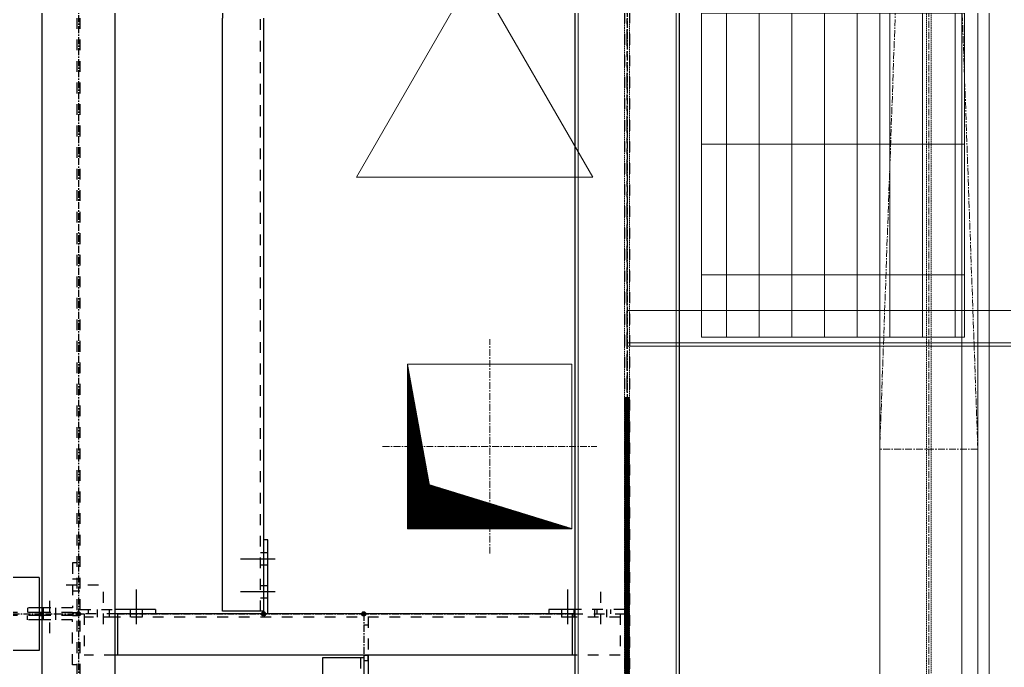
# Model space of a CAD drawing. Header units: inches. Extents: x 209270 to 234360, y -180214 to -150194.
# Drawn here: x 227405 to 229199, y -164461 to -163282 of the extents above; entities that cross this region are included whole.
import ezdxf

# ---------------------------------------------------------------- set-up
doc = ezdxf.new("R2010")
doc.units = ezdxf.units.IN
doc.header["$LTSCALE"] = 10
doc.header["$MEASUREMENT"] = 0
for name, pattern in [('CENTER', [2, 1.25, -0.25, 0.25, -0.25]), ('DXK_LINE_DOT2', [3.9198, 1.9599, -1.9599]), ('DXK_LINE_DOT5', [7.8785, 2.979, -0.9799, 0.9799, -0.9799, 0.9799, -0.9799]), ('HIDDEN', [0.375, 0.25, -0.125])]:
    doc.linetypes.add(name, pattern=pattern)
doc.layers.get('0').update_dxf_attribs({"color": 1})
for name, color, linetype in [('_STR_0', 5, 'Continuous'), ('_STR_1', 5, 'Continuous'), ('_STR_2', 5, 'Continuous'), ('_STR_4', 5, 'Continuous')]:
    doc.layers.add(name, color=color, linetype=linetype)
for name, color, linetype, lineweight in [('All Bought', 1, 'Continuous', 9), ('CEN', 1, 'CENTER', 9), ('CIVIL', 1, 'Continuous', 9), ('DIM', 1, 'Continuous', 13), ('DIM.', 1, 'Continuous', 13), ('handrail', 1, 'FENCELINE1', 9), ('HIDDEN', 1, 'HIDDEN', 9), ('MAIN OBJECT', 1, 'Continuous', 18), ('REV-C', 1, 'Continuous', 18), ('Sheeting', 1, 'Continuous', 0)]:
    doc.layers.add(name, color=color, linetype=linetype, lineweight=lineweight)
doc.linetypes.add('FENCELINE1', pattern='A,0.25,-0.1,[133,arial.ttf,S=0.1,R=0,X=-0.1,Y=0],-0.1,1', length=1.45)

# ---------------------------------------------------------------- blocks, each defined once
blk = doc.blocks.new('A$C9du6586tt')
at = {"layer": 'CEN'}
for p, q in [((89.4, 2500), (-89.4, -2500)), ((89.4, -2500), (-89.4, 2500))]:
    blk.add_line(p, q, dxfattribs=at)
blk.add_lwpolyline([(89.4, 2500), (89.4, -2500), (-89.4, -2500), (-89.4, 2500)], close=True, dxfattribs=at)
blk = doc.blocks.new('A$Cdc69ee36')
h = blk.add_hatch()
h.set_pattern_fill('GRATE', color=256, scale=75, angle=90)
h.set_pattern_definition([(89.999995, (-345791.23, -616422.02), (-59.53125, 5.6e-06), []), (179.999995, (-345791.23, -616422.02), (-2e-05, -238.125), [])])
h.paths.add_polyline_path([(-479.1, -1), (0, -1), (0, 779), (-479.1, 779)])
blk.add_lwpolyline([(-479.1, -1), (0, -1), (0, 779), (-479.1, 779)], close=True)
blk = doc.blocks.new('A$C6fbGUTRUTRU')
at = {"layer": 'CIVIL'}
h = blk.add_hatch(dxfattribs=at)
h.set_pattern_fill('ANSI31', color=256, scale=2, angle=-180)
h.set_pattern_definition([(225, (2577906.62119, -340569.72095), (0.176776695297, -0.176776695297), [])])
h.paths.add_polyline_path([(-150, -150), (-110, 70), (150, 150), (-150, 150)])
at = {"layer": 'CEN'}
for points in [[(0, 195.2), (0, -195.2)], [(-195.2, 0), (195.2, 0)]]:
    blk.add_lwpolyline(points, dxfattribs=at)
at = {"layer": 'CIVIL'}
blk.add_lwpolyline([(-150, -150), (150, -150), (150, 150), (-150, 150)], close=True, dxfattribs=at)
blk.add_lwpolyline([(-150, -150), (-110, 70), (150, 150)], dxfattribs=at)
blk = doc.blocks.new('A$Ca106b763')
at = {"layer": 'REV-C'}
blk.add_lwpolyline([(0, 373.2), (-215.5, 0), (215.5, 0)], close=True, dxfattribs=at)
blk = doc.blocks.new('GridLine-116860372-154899 - 114867')
at = {"layer": '_STR_2', "linetype": 'DXK_LINE_DOT5'}
blk.add_line((228511.9, -166678), (228511.9, -163663.7), dxfattribs=at)
blk = doc.blocks.new('GridLine-116860372-116904 - 114867')
at = {"layer": '_STR_2', "linetype": 'DXK_LINE_DOT5'}
blk.add_line((228511.9, -165456.7), (228511.9, -153291), dxfattribs=at)
blk = doc.blocks.new('Bolt-116860372-115338 - 114867')
at = {"layer": '_STR_1', "linetype": 'DXK_LINE_DOT2'}
for p, q in [((227501, -164299.8), (227509, -164299.8)), ((227509, -164299.8), (227514.7, -164299.8)), ((227489.9, -164310.8), (227552.9, -164310.8)), ((227501, -164321.8), (227509, -164321.8)), ((227509, -164321.8), (227514.7, -164321.8))]:
    blk.add_line(p, q, dxfattribs=at)
blk = doc.blocks.new('Bolt-116860372-115841 - 114867')
at = {"layer": '_STR_2', "linetype": 'Continuous'}
for p, q in [((227870.4, -164263.7), (227807.4, -164263.7)), ((227849.4, -164252.7), (227843.7, -164252.7)), ((227857.4, -164252.7), (227849.4, -164252.7)), ((227849.4, -164274.7), (227843.7, -164274.7)), ((227857.4, -164274.7), (227849.4, -164274.7)), ((227870.4, -164323.7), (227807.4, -164323.7)), ((227849.4, -164312.7), (227843.7, -164312.7)), ((227857.4, -164312.7), (227849.4, -164312.7)), ((227849.4, -164334.7), (227843.7, -164334.7)), ((227857.4, -164334.7), (227849.4, -164334.7))]:
    blk.add_line(p, q, dxfattribs=at)
blk = doc.blocks.new('Part-116860372-114999 - 114867')
at = {"layer": '_STR_1', "linetype": 'DXK_LINE_DOT2'}
for p, q in [((227509, -162965), (227509, -165285.5)), ((227514.7, -162965), (227514.7, -165285.5))]:
    blk.add_line(p, q, dxfattribs=at)
at = {"layer": '_STR_2', "linetype": 'Continuous'}
for p, q in [((227445.3, -163048.7), (227445.3, -165290.5)), ((227578.5, -163036.5), (227578.5, -165290.5))]:
    blk.add_line(p, q, dxfattribs=at)
at = {"layer": '_STR_4', "linetype": 'CENTER'}
blk.add_line((227511.9, -162953.7), (227511.9, -165363.7), dxfattribs=at)
blk = doc.blocks.new('Part-116860372-115005 - 114867')
at = {"layer": '_STR_1', "linetype": 'DXK_LINE_DOT2'}
for p, q in [((228507.2, -158643), (228507.2, -165057.7)), ((228516.6, -158643), (228516.6, -165057.7))]:
    blk.add_line(p, q, dxfattribs=at)
at = {"layer": '_STR_2', "linetype": 'Continuous'}
for p, q in [((228416.9, -163048.7), (228416.9, -164553.7)), ((228606.9, -163048.6), (228606.9, -165057.7))]:
    blk.add_line(p, q, dxfattribs=at)
at = {"layer": '_STR_4', "linetype": 'CENTER'}
blk.add_line((228511.9, -158363.7), (228511.9, -165363.7), dxfattribs=at)
blk = doc.blocks.new('Part-116860372-115019 - 114867')
at = {"layer": '_STR_4', "linetype": 'Continuous'}
for points in [[(226511.9, -164367.7, -1), (226511.9, -164359.7, -1)], [(227511.9, -164367.7, -1), (227511.9, -164359.7, -1)]]:
    blk.add_hatch(color=256, dxfattribs=at).paths.add_polyline_path(points)
at = {"layer": '_STR_1', "linetype": 'DXK_LINE_DOT2'}
for p, q in [((227136.8, -164297.1), (226786.8, -164297.1)), ((226522.7, -164360.8), (226522.7, -164366.5)), ((226578.5, -164360.8), (226522.7, -164360.8)), ((226578.5, -164366.5), (226522.7, -164366.5)), ((227440.3, -164360.8), (226583.5, -164360.8)), ((227440.3, -164366.5), (226583.5, -164366.5)), ((227501, -164360.8), (227445.3, -164360.8)), ((227501, -164366.5), (227445.3, -164366.5)), ((227501, -164360.8), (227501, -164366.5)), ((227136.8, -164430.3), (226786.8, -164430.3))]:
    blk.add_line(p, q, dxfattribs=at)
at = {"layer": '_STR_2', "linetype": 'Continuous'}
for p, q in [((226583.5, -164297.1), (226583.5, -164430.3)), ((226786.8, -164297.1), (226583.5, -164297.1)), ((227440.3, -164297.1), (227136.8, -164297.1)), ((227440.3, -164297.1), (227440.3, -164430.3)), ((226583.5, -164360.8), (226578.5, -164360.8)), ((226583.5, -164366.5), (226578.5, -164366.5)), ((227445.3, -164360.8), (227440.3, -164360.8)), ((227445.3, -164366.5), (227440.3, -164366.5)), ((226786.8, -164430.3), (226583.5, -164430.3)), ((227440.3, -164430.3), (227136.8, -164430.3))]:
    blk.add_line(p, q, dxfattribs=at)
at = {"layer": '_STR_4', "linetype": 'CENTER'}
blk.add_line((226511.9, -164363.7), (227511.9, -164363.7), dxfattribs=at)
at = {"layer": '_STR_4', "linetype": 'Continuous'}
for centre in [(226511.9, -164363.7), (227511.9, -164363.7)]:
    blk.add_circle(centre, 4, dxfattribs=at)
blk = doc.blocks.new('Part-116860372-115027 - 114867')
at = {"layer": '_STR_4', "linetype": 'Continuous'}
for points in [[(227511.9, -164367.7, -1), (227511.9, -164359.7, -1)], [(228511.9, -164367.7, -1), (228511.9, -164359.7, -1)]]:
    blk.add_hatch(color=256, dxfattribs=at).paths.add_polyline_path(points)
at = {"layer": '_STR_1', "linetype": 'DXK_LINE_DOT2'}
for p, q in [((227522.7, -164363.7), (227522.7, -164438.7)), ((227583.5, -164363.7), (227522.7, -164363.7)), ((227578.5, -164369.4), (227522.7, -164369.4)), ((228411.9, -164369.4), (227583.5, -164369.4)), ((228411.9, -164363.7), (228499.2, -164363.7)), ((228499.2, -164369.4), (228416.9, -164369.4)), ((228499.2, -164363.7), (228499.2, -164438.7)), ((227578.5, -164438.7), (227522.7, -164438.7)), ((228499.2, -164438.7), (228416.9, -164438.7))]:
    blk.add_line(p, q, dxfattribs=at)
at = {"layer": '_STR_2', "linetype": 'Continuous'}
for p, q in [((227583.5, -164369.4), (227578.5, -164369.4)), ((228411.9, -164363.7), (227583.5, -164363.7)), ((227583.5, -164438.7), (227583.5, -164363.7)), ((228411.9, -164363.7), (228411.9, -164438.7)), ((228416.9, -164369.4), (228411.9, -164369.4)), ((228416.9, -164438.7), (227578.5, -164438.7))]:
    blk.add_line(p, q, dxfattribs=at)
at = {"layer": '_STR_4', "linetype": 'CENTER'}
for p, q in [((227511.9, -164363.7), (227522.7, -164363.7)), ((227583.5, -164363.7), (228411.9, -164363.7)), ((228499.2, -164363.7), (228511.9, -164363.7))]:
    blk.add_line(p, q, dxfattribs=at)
at = {"layer": '_STR_4', "linetype": 'Continuous'}
for centre in [(227511.9, -164363.7), (228511.9, -164363.7)]:
    blk.add_circle(centre, 4, dxfattribs=at)
blk = doc.blocks.new('Part-116860372-115028 - 114867')
at = {"layer": '_STR_4', "linetype": 'Continuous'}
for points in [[(228031.9, -164367.7, -1), (228031.9, -164359.7, -1)], [(228031.9, -165367.7, -1), (228031.9, -165359.7, -1)]]:
    blk.add_hatch(color=256, dxfattribs=at).paths.add_polyline_path(points)
at = {"layer": '_STR_1', "linetype": 'DXK_LINE_DOT2'}
for p, q in [((228026.2, -164443.7), (228026.2, -165285.5)), ((228031.9, -164553.7), (228031.9, -165033.7)), ((227956.9, -165290.5), (227956.9, -165352.5)), ((228026.2, -165290.5), (228026.2, -165352.5)), ((228031.9, -165285.5), (228031.9, -165352.5)), ((228031.9, -165352.5), (227956.9, -165352.5))]:
    blk.add_line(p, q, dxfattribs=at)
at = {"layer": '_STR_2', "linetype": 'Continuous'}
for p, q in [((227956.9, -164443.7), (227956.9, -165290.5)), ((228031.9, -164443.7), (227956.9, -164443.7)), ((228031.9, -164443.7), (228031.9, -164553.7)), ((228031.9, -165033.7), (228031.9, -165285.5)), ((227956.9, -165285.5), (228031.9, -165285.5)), ((228026.2, -165285.5), (228026.2, -165290.5))]:
    blk.add_line(p, q, dxfattribs=at)
at = {"layer": '_STR_4', "linetype": 'CENTER'}
for p, q in [((228031.9, -164363.7), (228031.9, -164553.7)), ((228031.9, -165033.7), (228031.9, -165285.5)), ((228031.9, -165352.5), (228031.9, -165363.7))]:
    blk.add_line(p, q, dxfattribs=at)
at = {"layer": '_STR_4', "linetype": 'Continuous'}
for centre in [(228031.9, -164363.7), (228031.9, -165363.7)]:
    blk.add_circle(centre, 4, dxfattribs=at)
blk = doc.blocks.new('Part-116860372-115101 - 114867')
at = {"layer": '_STR_4', "linetype": 'Continuous'}
for points in [[(227849.4, -162957.7, -1), (227849.4, -162949.7, -1)], [(227849.4, -164367.7, -1), (227849.4, -164359.7, -1)]]:
    blk.add_hatch(color=256, dxfattribs=at).paths.add_polyline_path(points)
at = {"layer": '_STR_1', "linetype": 'DXK_LINE_DOT2'}
for p, q in [((227849.4, -162965), (227774.4, -162965)), ((227774.4, -162965), (227774.4, -163041.5)), ((227843.7, -162965), (227843.7, -163036.5)), ((227849.4, -162965), (227849.4, -163164.7)), ((227843.7, -164358.7), (227843.7, -163041.5)), ((227774.4, -163148.7), (227774.4, -163278.7)), ((227849.4, -163164.7), (227849.4, -163278.7))]:
    blk.add_line(p, q, dxfattribs=at)
at = {"layer": '_STR_2', "linetype": 'Continuous'}
for p, q in [((227774.4, -163036.5), (227774.4, -163148.7)), ((227849.4, -163041.5), (227774.4, -163041.5)), ((227843.7, -163036.5), (227843.7, -163041.5)), ((227849.4, -163041.5), (227849.4, -163148.7)), ((227774.4, -164358.7), (227774.4, -163278.7)), ((227849.4, -163278.7), (227849.4, -164358.7)), ((227849.4, -164358.7), (227774.4, -164358.7))]:
    blk.add_line(p, q, dxfattribs=at)
at = {"layer": '_STR_4', "linetype": 'CENTER'}
for p, q in [((227849.4, -162953.7), (227849.4, -162965)), ((227849.4, -163278.7), (227849.4, -164363.7))]:
    blk.add_line(p, q, dxfattribs=at)
at = {"layer": '_STR_4', "linetype": 'Continuous'}
for centre in [(227849.4, -162953.7), (227849.4, -164363.7)]:
    blk.add_circle(centre, 4, dxfattribs=at)
blk = doc.blocks.new('Part-116860372-115323 - 114867')
at = {"layer": '_STR_1', "linetype": 'DXK_LINE_DOT2'}
for p, q in [((227419, -164374.5), (227419, -164366.5)), ((227440.3, -164374.5), (227419, -164374.5)), ((227440.3, -164366.5), (227445.3, -164366.5)), ((227501, -164374.5), (227445.3, -164374.5)), ((227501, -164366.5), (227509, -164366.5)), ((227501, -164456.5), (227501, -164374.5)), ((227509, -164456.5), (227501, -164456.5))]:
    blk.add_line(p, q, dxfattribs=at)
at = {"layer": '_STR_2', "linetype": 'Continuous'}
blk.add_line((227445.3, -164374.5), (227440.3, -164374.5), dxfattribs=at)
blk = doc.blocks.new('Part-116860372-115324 - 114867')
at = {"layer": '_STR_1', "linetype": 'DXK_LINE_DOT2'}
for p, q in [((227509, -164270.8), (227501, -164270.8)), ((227501, -164270.8), (227501, -164352.8)), ((227419, -164352.8), (227419, -164360.8)), ((227440.3, -164352.8), (227419, -164352.8)), ((227501, -164352.8), (227445.3, -164352.8)), ((227440.3, -164360.8), (227445.3, -164360.8)), ((227501, -164360.8), (227509, -164360.8))]:
    blk.add_line(p, q, dxfattribs=at)
at = {"layer": '_STR_2', "linetype": 'Continuous'}
blk.add_line((227445.3, -164352.8), (227440.3, -164352.8), dxfattribs=at)
blk = doc.blocks.new('Bolt-116860372-115325 - 114867')
at = {"layer": '_STR_1', "linetype": 'DXK_LINE_DOT2'}
for p, q in [((227459, -164339.8), (227459, -164407.8)), ((227448, -164352.8), (227448, -164360.8)), ((227470, -164352.8), (227470, -164360.8)), ((227448, -164360.8), (227448, -164366.5)), ((227448, -164366.5), (227448, -164374.5)), ((227470, -164360.8), (227470, -164366.5)), ((227470, -164366.5), (227470, -164374.5))]:
    blk.add_line(p, q, dxfattribs=at)
blk = doc.blocks.new('Bolt-116860372-115831 - 114867')
at = {"layer": '_STR_1', "linetype": 'DXK_LINE_DOT2'}
for p, q in [((228464.2, -164382.4), (228464.2, -164319.4)), ((228453.2, -164363.7), (228453.2, -164355.7)), ((228475.2, -164363.7), (228475.2, -164355.7)), ((228453.2, -164369.4), (228453.2, -164363.7)), ((228475.2, -164369.4), (228475.2, -164363.7))]:
    blk.add_line(p, q, dxfattribs=at)
at = {"layer": '_STR_2', "linetype": 'Continuous'}
for p, q in [((228404.2, -164382.4), (228404.2, -164319.4)), ((228393.2, -164363.7), (228393.2, -164355.7)), ((228415.2, -164363.7), (228415.2, -164355.7)), ((228393.2, -164369.4), (228393.2, -164363.7)), ((228415.2, -164369.4), (228415.2, -164363.7))]:
    blk.add_line(p, q, dxfattribs=at)
blk = doc.blocks.new('Part-116860372-115835 - 114867')
at = {"layer": '_STR_1', "linetype": 'DXK_LINE_DOT2'}
for p, q in [((228039.9, -164369.4), (228039.9, -164438.7)), ((228039.9, -164384.3), (228031.9, -164384.3)), ((228031.9, -164438.7), (228039.9, -164438.7)), ((228039.9, -164448.7), (228039.9, -164440.6)), ((228039.9, -164523.7), (228031.9, -164523.7)), ((228039.9, -164538.7), (228039.9, -164573.7)), ((228039.9, -164573.7), (228031.9, -164573.7))]:
    blk.add_line(p, q, dxfattribs=at)
at = {"layer": '_STR_2', "linetype": 'Continuous'}
for p, q in [((228031.9, -164438.7), (228031.9, -164442.8)), ((228031.9, -164442.8), (228031.9, -164443.7)), ((228031.9, -164448.7), (228039.9, -164448.7)), ((228039.9, -164438.7), (228039.9, -164439.2)), ((228039.9, -164439.2), (228039.9, -164448.7)), ((228039.9, -164448.7), (228039.9, -164538.7))]:
    blk.add_line(p, q, dxfattribs=at)
blk = doc.blocks.new('Part-116860372-115828 - 114867')
at = {"layer": '_STR_1', "linetype": 'DXK_LINE_DOT2'}
for p, q in [((227514.7, -164355.7), (227578.5, -164355.7)), ((227529.7, -164355.7), (227529.7, -164363.7)), ((227578.5, -164355.7), (227578.5, -164363.7))]:
    blk.add_line(p, q, dxfattribs=at)
at = {"layer": '_STR_2', "linetype": 'Continuous'}
for p, q in [((227652.7, -164355.7), (227578.5, -164355.7)), ((227652.7, -164355.7), (227652.7, -164363.7)), ((227583.5, -164363.7), (227578.5, -164363.7))]:
    blk.add_line(p, q, dxfattribs=at)
blk = doc.blocks.new('Part-116860372-115829 - 114867')
at = {"layer": '_STR_1', "linetype": 'DXK_LINE_DOT2'}
for p, q in [((228507.2, -164355.7), (228416.9, -164355.7)), ((228457.2, -164363.7), (228457.2, -164355.7)), ((228482.2, -164363.7), (228482.2, -164355.7)), ((228507.2, -164355.7), (228507.2, -164363.7))]:
    blk.add_line(p, q, dxfattribs=at)
at = {"layer": '_STR_2', "linetype": 'Continuous'}
for p, q in [((228416.9, -164355.7), (228369.2, -164355.7)), ((228369.2, -164355.7), (228369.2, -164363.7)), ((228416.9, -164363.7), (228411.9, -164363.7))]:
    blk.add_line(p, q, dxfattribs=at)
blk = doc.blocks.new('Bolt-116860372-115830 - 114867')
at = {"layer": '_STR_1', "linetype": 'DXK_LINE_DOT2'}
for p, q in [((227557.7, -164382.4), (227557.7, -164319.4)), ((227546.7, -164363.7), (227546.7, -164355.7)), ((227568.7, -164363.7), (227568.7, -164355.7)), ((227546.7, -164369.4), (227546.7, -164363.7)), ((227568.7, -164369.4), (227568.7, -164363.7))]:
    blk.add_line(p, q, dxfattribs=at)
at = {"layer": '_STR_2', "linetype": 'Continuous'}
for p, q in [((227617.7, -164382.4), (227617.7, -164319.4)), ((227606.7, -164363.7), (227606.7, -164355.7)), ((227628.7, -164363.7), (227628.7, -164355.7)), ((227606.7, -164369.4), (227606.7, -164363.7)), ((227628.7, -164369.4), (227628.7, -164363.7))]:
    blk.add_line(p, q, dxfattribs=at)
blk = doc.blocks.new('Part-116860372-115840 - 114867')
at = {"layer": '_STR_2', "linetype": 'Continuous'}
for p, q in [((227857.4, -164228.7), (227849.4, -164228.7)), ((227857.4, -164363.7), (227857.4, -164228.7)), ((227849.4, -164358.7), (227849.4, -164363.7))]:
    blk.add_line(p, q, dxfattribs=at)

msp = doc.modelspace()

# ---------------------------------------------------------------- linework, layer by layer
at = {"layer": 'CEN'}
msp.add_line((229061.8, -155263.7), (229061.8, -165259.3), dxfattribs=at)
at = {"layer": 'CEN', "elevation": 0.8}
msp.add_lwpolyline([(217011.9, -155263.7), (228511.9, -155263.7), (228511.9, -165263.7), (217011.9, -165263.7)], close=True, dxfattribs=at)
at = {"layer": 'handrail', "const_width": 10}
msp.add_lwpolyline([(217011.9, -157988.4), (217011.9, -165263.7), (228511.9, -165263.7), (228511.9, -163968.7)], dxfattribs=at)
at = {"layer": 'HIDDEN'}
msp.add_lwpolyline([(228507.5, -165259.3), (228507.5, -155268.1), (228516.3, -155268.1), (228516.3, -165259.3)], close=True, dxfattribs=at)
at = {"layer": 'HIDDEN', "elevation": 0}
msp.add_lwpolyline([(229066.2, -165259.3), (229066.2, -155268.1), (229057.4, -155268.1), (229057.4, -165259.3)], dxfattribs=at)
at = {"layer": 'MAIN OBJECT'}
for p, q in [((232521.4, -163811), (228511.9, -163811, 0.8)), ((228511.9, -163811, 0.8), (228511.9, -163876, 0.8)), ((232521.5, -163870), (228511.9, -163870, 0.8)), ((232521.5, -163876), (228511.9, -163876, 0.8))]:
    msp.add_line(p, q, dxfattribs=at)
msp.add_lwpolyline([(228422.5, -165259.3), (228422.5, -155268.1), (228601.3, -155268.1), (228601.3, -165259.3)], close=True, dxfattribs=at)
at = {"layer": 'MAIN OBJECT', "elevation": 0}
msp.add_lwpolyline([(229151.2, -165259.3), (229151.2, -155268.1), (228972.4, -155268.1), (228972.4, -165259.3)], dxfattribs=at)
at = {"layer": 'Sheeting'}
for points in [[(216351.9, -154713.7), (229171.9, -154713.7), (229171.9, -165813.7), (216351.9, -165813.7)], [(216401.9, -154763.7), (229121.9, -154763.7), (229121.9, -165763.7), (216401.9, -165763.7)]]:
    msp.add_lwpolyline(points, close=True, dxfattribs=at)

# ---------------------------------------------------------------- block references
at = {"layer": '_STR_0', "zscale": 0.8}
for name in ['GridLine-116860372-116904 - 114867', 'Part-116860372-115005 - 114867', 'Part-116860372-114999 - 114867', 'Part-116860372-115101 - 114867', 'GridLine-116860372-154899 - 114867', 'Part-116860372-115840 - 114867', 'Bolt-116860372-115841 - 114867', 'Part-116860372-115324 - 114867', 'Part-116860372-115019 - 114867', 'Bolt-116860372-115338 - 114867', 'Bolt-116860372-115830 - 114867', 'Bolt-116860372-115831 - 114867', 'Bolt-116860372-115325 - 114867', 'Part-116860372-115828 - 114867', 'Part-116860372-115829 - 114867', 'Part-116860372-115323 - 114867', 'Part-116860372-115027 - 114867', 'Part-116860372-115028 - 114867', 'Part-116860372-115835 - 114867']:
    msp.add_blockref(name, (0, 0), dxfattribs=at)
at = {"layer": 'All Bought', "xscale": -1}
msp.add_blockref('A$Cdc69ee36', (228647.8, -163858.6, 293016688.1), dxfattribs=at)
at = {"layer": 'DIM', "xscale": -1, "rotation": 180}
msp.add_blockref('A$C6fbGUTRUTRU', (228261.5, -164058.7), dxfattribs=at)
at = {"layer": 'DIM.'}
msp.add_blockref('A$C9du6586tt', (229061.8, -161563.7), dxfattribs=at)
at = {"layer": 'REV-C'}
msp.add_blockref('A$Ca106b763', (228234.1, -163568.4, 293016688.1), dxfattribs=at)

doc.saveas('drawing.dxf')
